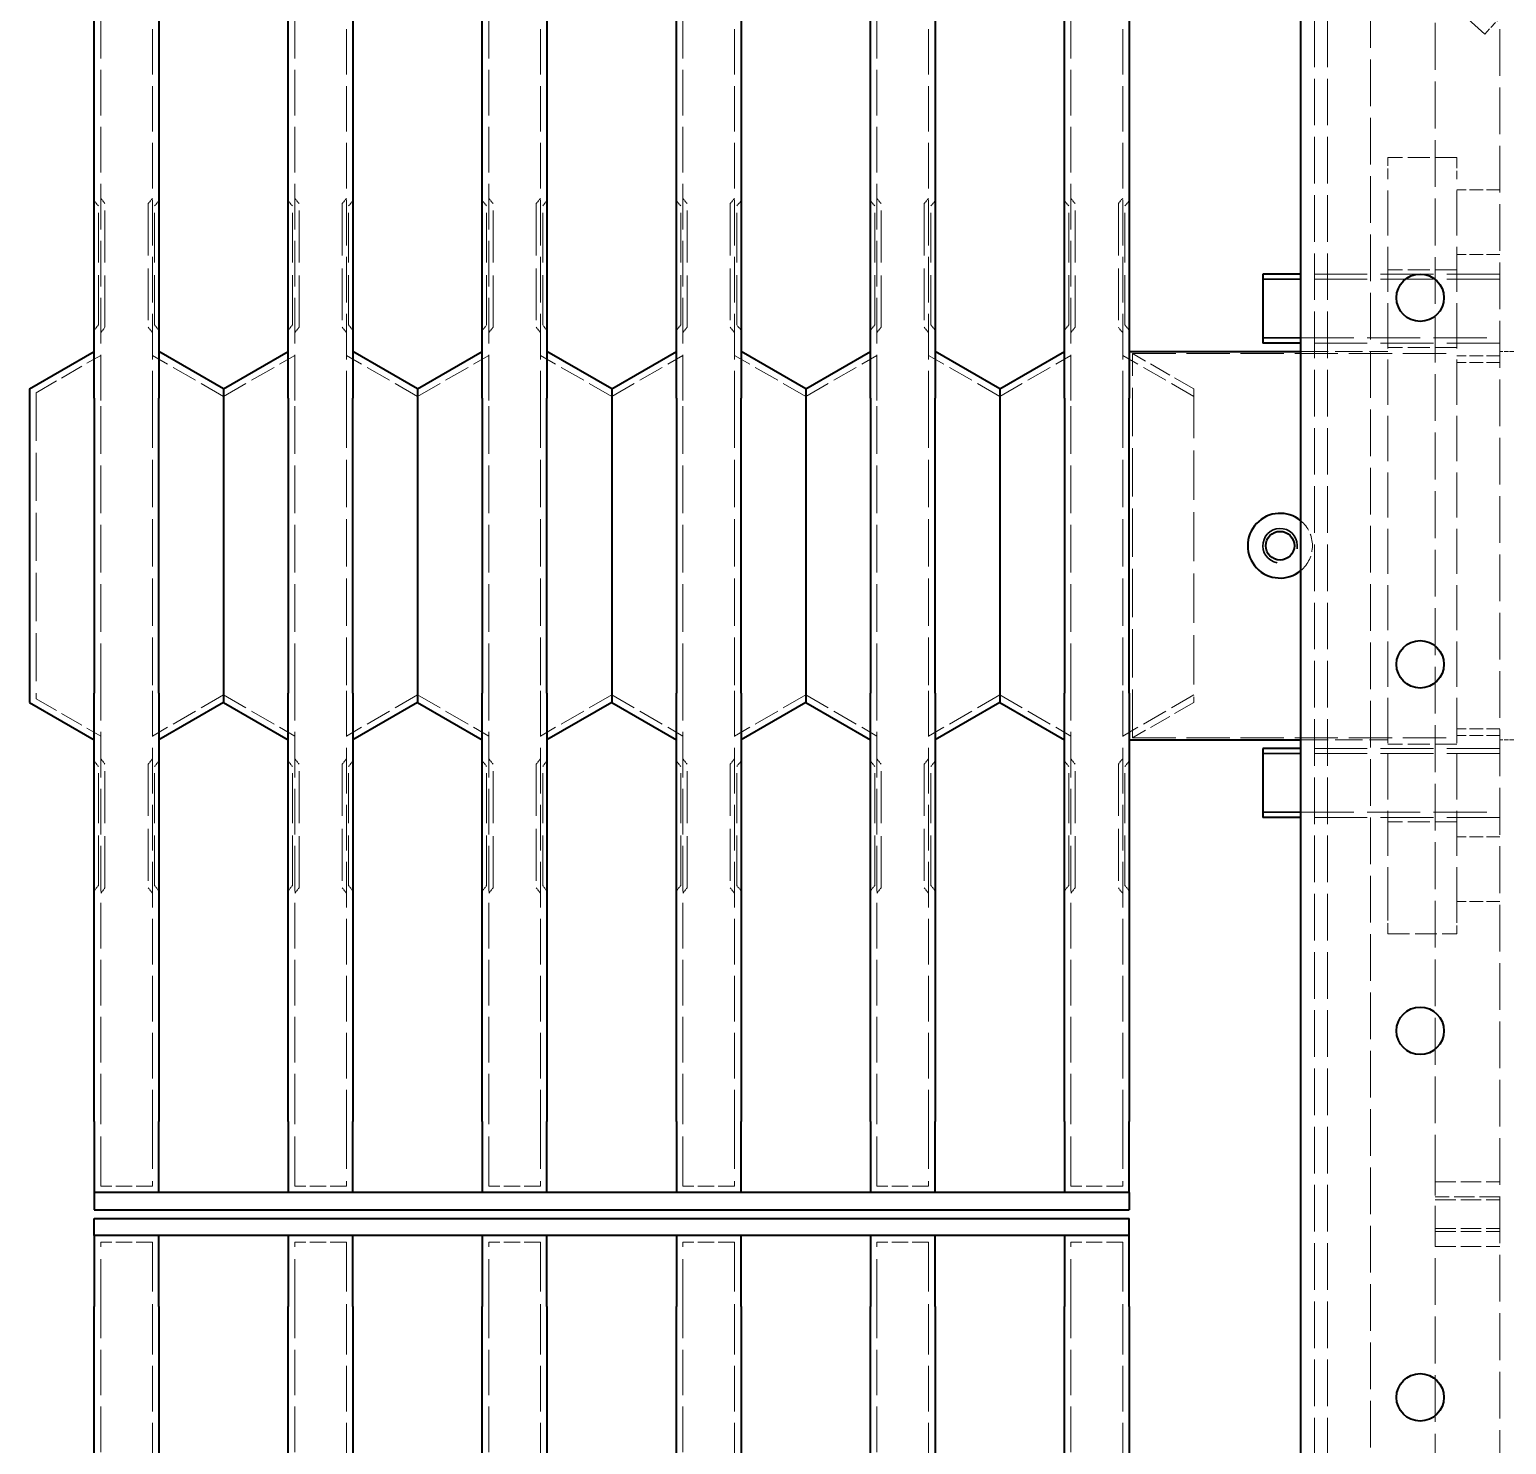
# Model space of a CAD drawing. Header units: millimetres. Extents: x 0 to 5945, y 0 to 4205.
# Drawn here: x 1162.9 to 1505.4, y 2542 to 2870.2 of the extents above; entities that cross this region are included whole.
import ezdxf

# ---------------------------------------------------------------- set-up
doc = ezdxf.new("R2010")
doc.units = ezdxf.units.MM
doc.header["$LTSCALE"] = 5
doc.linetypes.add('DASHED', pattern=[0.2067, 0.1654, -0.0413])
for name, color, linetype, lineweight in [('가려진 것(ISO)', 2, 'DASHED', 18), ('가시적인 것(ISO)', 3, 'Continuous', 40), ('가시적인 좁은 것(ISO)', 3, 'Continuous', 35)]:
    doc.layers.add(name, color=color, linetype=linetype, lineweight=lineweight)

msp = doc.modelspace()

# ---------------------------------------------------------------- linework, layer by layer
at = {"layer": '가려진 것(ISO)', "ltscale": 13.064468}
for p, q in [((1460.876, 2912.757), (1460.876, 2278.157)), ((1463.876, 2912.757), (1463.876, 2278.157))]:
    msp.add_line(p, q, dxfattribs=at)
at = {"layer": '가려진 것(ISO)', "ltscale": 13.904486}
msp.add_line((1500.372, 2869.069), (1457.676, 2907.555), dxfattribs=at)
at = {"layer": '가려진 것(ISO)', "ltscale": 13.0844}
msp.add_line((1473.876, 2297.957), (1473.876, 2892.957), dxfattribs=at)
at = {"layer": '가려진 것(ISO)', "ltscale": 13.131522}
for p, q in [((1488.876, 2602.957), (1488.876, 2887.957)), ((1488.876, 2302.957), (1488.876, 2587.957))]:
    msp.add_line(p, q, dxfattribs=at)
at = {"layer": '가려진 것(ISO)', "ltscale": 12.787186}
for p, q in [((1179.376, 2784.146), (1179.376, 2883.494)), ((1191.376, 2883.494), (1191.376, 2784.146)), ((1224.376, 2784.146), (1224.376, 2883.494)), ((1236.376, 2883.494), (1236.376, 2784.146)), ((1269.376, 2784.146), (1269.376, 2883.494)), ((1281.376, 2883.494), (1281.376, 2784.146)), ((1314.376, 2784.146), (1314.376, 2883.494)), ((1326.376, 2883.494), (1326.376, 2784.146)), ((1359.376, 2784.146), (1359.376, 2883.494)), ((1371.376, 2883.494), (1371.376, 2784.146)), ((1404.376, 2784.146), (1404.376, 2883.494)), ((1416.376, 2883.494), (1416.376, 2784.146)), ((1179.376, 2617.42), (1179.376, 2716.768)), ((1191.376, 2716.768), (1191.376, 2617.42)), ((1224.376, 2617.42), (1224.376, 2716.768)), ((1236.376, 2716.768), (1236.376, 2617.42)), ((1269.376, 2617.42), (1269.376, 2716.768)), ((1281.376, 2716.768), (1281.376, 2617.42)), ((1314.376, 2617.42), (1314.376, 2716.768)), ((1326.376, 2716.768), (1326.376, 2617.42)), ((1359.376, 2617.42), (1359.376, 2716.768)), ((1371.376, 2716.768), (1371.376, 2617.42)), ((1404.376, 2617.42), (1404.376, 2716.768)), ((1416.376, 2716.768), (1416.376, 2617.42)), ((1179.376, 2474.146), (1179.376, 2573.494)), ((1191.376, 2573.494), (1191.376, 2474.146)), ((1224.376, 2474.146), (1224.376, 2573.494)), ((1236.376, 2573.494), (1236.376, 2474.146)), ((1269.376, 2474.146), (1269.376, 2573.494)), ((1281.376, 2573.494), (1281.376, 2474.146)), ((1314.376, 2474.146), (1314.376, 2573.494)), ((1326.376, 2573.494), (1326.376, 2474.146)), ((1359.376, 2474.146), (1359.376, 2573.494)), ((1371.376, 2573.494), (1371.376, 2474.146)), ((1404.376, 2474.146), (1404.376, 2573.494)), ((1416.376, 2573.494), (1416.376, 2474.146))]:
    msp.add_line(p, q, dxfattribs=at)
at = {"layer": '가려진 것(ISO)', "ltscale": 1.993861}
msp.add_line((1500.372, 2869.069), (1503.876, 2872.957), dxfattribs=at)
at = {"layer": '가려진 것(ISO)', "ltscale": 13.097809}
msp.add_line((1503.876, 2317.957), (1503.876, 2872.957), dxfattribs=at)
at = {"layer": '가려진 것(ISO)', "ltscale": 2.991791}
for p, q in [((1477.876, 2835.457), (1477.876, 2840.457)), ((1493.876, 2840.457), (1493.876, 2835.457)), ((1477.876, 2660.457), (1477.876, 2665.457)), ((1493.876, 2665.457), (1493.876, 2660.457))]:
    msp.add_line(p, q, dxfattribs=at)
at = {"layer": '가려진 것(ISO)', "ltscale": 6.094929}
for p, q in [((1493.876, 2840.457), (1477.876, 2840.457)), ((1493.876, 2814.457), (1477.876, 2814.457)), ((1493.876, 2796.457), (1477.876, 2796.457)), ((1493.876, 2704.457), (1477.876, 2704.457)), ((1493.876, 2686.457), (1477.876, 2686.457)), ((1477.876, 2660.457), (1493.876, 2660.457))]:
    msp.add_line(p, q, dxfattribs=at)
at = {"layer": '가려진 것(ISO)', "ltscale": 12.653046}
for p, q in [((1477.876, 2665.457), (1477.876, 2835.457)), ((1493.876, 2665.457), (1493.876, 2835.457))]:
    msp.add_line(p, q, dxfattribs=at)
at = {"layer": '가려진 것(ISO)', "ltscale": 3.809293}
for p, q in [((1503.876, 2832.957), (1493.876, 2832.957)), ((1503.876, 2817.957), (1493.876, 2817.957)), ((1503.876, 2794.457), (1493.876, 2794.457)), ((1503.876, 2792.957), (1493.876, 2792.957)), ((1503.876, 2707.957), (1493.876, 2707.957)), ((1503.876, 2706.457), (1493.876, 2706.457)), ((1503.876, 2682.957), (1493.876, 2682.957)), ((1503.876, 2667.957), (1493.876, 2667.957))]:
    msp.add_line(p, q, dxfattribs=at)
at = {"layer": '가려진 것(ISO)', "ltscale": 0.592536}
for p, q in [((1177.876, 2830.457), (1178.876, 2829.265)), ((1179.376, 2831.003), (1180.376, 2829.811)), ((1191.376, 2831.003), (1190.376, 2829.811)), ((1192.876, 2830.457), (1191.876, 2829.265)), ((1222.876, 2830.457), (1223.876, 2829.265)), ((1224.376, 2831.003), (1225.376, 2829.811)), ((1236.376, 2831.003), (1235.376, 2829.811)), ((1237.876, 2830.457), (1236.876, 2829.265)), ((1267.876, 2830.457), (1268.876, 2829.265)), ((1269.376, 2831.003), (1270.376, 2829.811)), ((1281.376, 2831.003), (1280.376, 2829.811)), ((1282.876, 2830.457), (1281.876, 2829.265)), ((1312.876, 2830.457), (1313.876, 2829.265)), ((1314.376, 2831.003), (1315.376, 2829.811)), ((1326.376, 2831.003), (1325.376, 2829.811)), ((1327.876, 2830.457), (1326.876, 2829.265)), ((1357.876, 2830.457), (1358.876, 2829.265)), ((1359.376, 2831.003), (1360.376, 2829.811)), ((1371.376, 2831.003), (1370.376, 2829.811)), ((1372.876, 2830.457), (1371.876, 2829.265)), ((1402.876, 2830.457), (1403.876, 2829.265)), ((1404.376, 2831.003), (1405.376, 2829.811)), ((1416.376, 2831.003), (1415.376, 2829.811)), ((1417.876, 2830.457), (1416.876, 2829.265)), ((1177.876, 2800.457), (1178.876, 2801.649)), ((1179.376, 2799.911), (1180.376, 2801.103)), ((1191.376, 2799.911), (1190.376, 2801.103)), ((1192.876, 2800.457), (1191.876, 2801.649)), ((1222.876, 2800.457), (1223.876, 2801.649)), ((1224.376, 2799.911), (1225.376, 2801.103)), ((1236.376, 2799.911), (1235.376, 2801.103)), ((1237.876, 2800.457), (1236.876, 2801.649)), ((1267.876, 2800.457), (1268.876, 2801.649)), ((1269.376, 2799.911), (1270.376, 2801.103)), ((1281.376, 2799.911), (1280.376, 2801.103)), ((1282.876, 2800.457), (1281.876, 2801.649)), ((1312.876, 2800.457), (1313.876, 2801.649)), ((1314.376, 2799.911), (1315.376, 2801.103)), ((1326.376, 2799.911), (1325.376, 2801.103)), ((1327.876, 2800.457), (1326.876, 2801.649)), ((1357.876, 2800.457), (1358.876, 2801.649)), ((1359.376, 2799.911), (1360.376, 2801.103)), ((1371.376, 2799.911), (1370.376, 2801.103)), ((1372.876, 2800.457), (1371.876, 2801.649)), ((1402.876, 2800.457), (1403.876, 2801.649)), ((1404.376, 2799.911), (1405.376, 2801.103)), ((1416.376, 2799.911), (1415.376, 2801.103)), ((1417.876, 2800.457), (1416.876, 2801.649)), ((1177.876, 2700.457), (1178.876, 2699.265)), ((1179.376, 2701.003), (1180.376, 2699.811)), ((1191.376, 2701.003), (1190.376, 2699.811)), ((1192.876, 2700.457), (1191.876, 2699.265)), ((1222.876, 2700.457), (1223.876, 2699.265)), ((1224.376, 2701.003), (1225.376, 2699.811)), ((1236.376, 2701.003), (1235.376, 2699.811)), ((1237.876, 2700.457), (1236.876, 2699.265)), ((1267.876, 2700.457), (1268.876, 2699.265)), ((1269.376, 2701.003), (1270.376, 2699.811)), ((1281.376, 2701.003), (1280.376, 2699.811)), ((1282.876, 2700.457), (1281.876, 2699.265)), ((1312.876, 2700.457), (1313.876, 2699.265)), ((1314.376, 2701.003), (1315.376, 2699.811)), ((1326.376, 2701.003), (1325.376, 2699.811)), ((1327.876, 2700.457), (1326.876, 2699.265)), ((1357.876, 2700.457), (1358.876, 2699.265)), ((1359.376, 2701.003), (1360.376, 2699.811)), ((1371.376, 2701.003), (1370.376, 2699.811)), ((1372.876, 2700.457), (1371.876, 2699.265)), ((1402.876, 2700.457), (1403.876, 2699.265)), ((1404.376, 2701.003), (1405.376, 2699.811)), ((1416.376, 2701.003), (1415.376, 2699.811)), ((1417.876, 2700.457), (1416.876, 2699.265)), ((1177.876, 2670.457), (1178.876, 2671.649)), ((1192.876, 2670.457), (1191.876, 2671.649)), ((1222.876, 2670.457), (1223.876, 2671.649)), ((1237.876, 2670.457), (1236.876, 2671.649)), ((1267.876, 2670.457), (1268.876, 2671.649)), ((1282.876, 2670.457), (1281.876, 2671.649)), ((1312.876, 2670.457), (1313.876, 2671.649)), ((1327.876, 2670.457), (1326.876, 2671.649)), ((1357.876, 2670.457), (1358.876, 2671.649)), ((1372.876, 2670.457), (1371.876, 2671.649)), ((1402.876, 2670.457), (1403.876, 2671.649)), ((1417.876, 2670.457), (1416.876, 2671.649)), ((1179.376, 2669.911), (1180.376, 2671.103)), ((1191.376, 2669.911), (1190.376, 2671.103)), ((1224.376, 2669.911), (1225.376, 2671.103)), ((1236.376, 2669.911), (1235.376, 2671.103)), ((1269.376, 2669.911), (1270.376, 2671.103)), ((1281.376, 2669.911), (1280.376, 2671.103)), ((1314.376, 2669.911), (1315.376, 2671.103)), ((1326.376, 2669.911), (1325.376, 2671.103)), ((1359.376, 2669.911), (1360.376, 2671.103)), ((1371.376, 2669.911), (1370.376, 2671.103)), ((1404.376, 2669.911), (1405.376, 2671.103)), ((1416.376, 2669.911), (1415.376, 2671.103))]:
    msp.add_line(p, q, dxfattribs=at)
at = {"layer": '가려진 것(ISO)', "ltscale": 13.991255}
for p, q in [((1178.876, 2801.649), (1178.876, 2829.265)), ((1191.876, 2801.649), (1191.876, 2829.265)), ((1223.876, 2801.649), (1223.876, 2829.265)), ((1236.876, 2801.649), (1236.876, 2829.265)), ((1268.876, 2801.649), (1268.876, 2829.265)), ((1281.876, 2801.649), (1281.876, 2829.265)), ((1313.876, 2801.649), (1313.876, 2829.265)), ((1326.876, 2801.649), (1326.876, 2829.265)), ((1358.876, 2801.649), (1358.876, 2829.265)), ((1371.876, 2801.649), (1371.876, 2829.265)), ((1403.876, 2801.649), (1403.876, 2829.265)), ((1416.876, 2801.649), (1416.876, 2829.265)), ((1178.876, 2671.649), (1178.876, 2699.265)), ((1191.876, 2671.649), (1191.876, 2699.265)), ((1223.876, 2671.649), (1223.876, 2699.265)), ((1236.876, 2671.649), (1236.876, 2699.265)), ((1268.876, 2671.649), (1268.876, 2699.265)), ((1281.876, 2671.649), (1281.876, 2699.265)), ((1313.876, 2671.649), (1313.876, 2699.265)), ((1326.876, 2671.649), (1326.876, 2699.265)), ((1358.876, 2671.649), (1358.876, 2699.265)), ((1371.876, 2671.649), (1371.876, 2699.265)), ((1403.876, 2671.649), (1403.876, 2699.265)), ((1416.876, 2671.649), (1416.876, 2699.265))]:
    msp.add_line(p, q, dxfattribs=at)
at = {"layer": '가려진 것(ISO)', "ltscale": 14.544446}
for p, q in [((1180.376, 2801.103), (1180.376, 2829.811)), ((1190.376, 2829.811), (1190.376, 2801.103)), ((1225.376, 2801.103), (1225.376, 2829.811)), ((1235.376, 2829.811), (1235.376, 2801.103)), ((1270.376, 2801.103), (1270.376, 2829.811)), ((1280.376, 2829.811), (1280.376, 2801.103)), ((1315.376, 2801.103), (1315.376, 2829.811)), ((1325.376, 2829.811), (1325.376, 2801.103)), ((1360.376, 2801.103), (1360.376, 2829.811)), ((1370.376, 2829.811), (1370.376, 2801.103)), ((1405.376, 2801.103), (1405.376, 2829.811)), ((1415.376, 2829.811), (1415.376, 2801.103)), ((1180.376, 2671.103), (1180.376, 2699.811)), ((1190.376, 2699.811), (1190.376, 2671.103)), ((1225.376, 2671.103), (1225.376, 2699.811)), ((1235.376, 2699.811), (1235.376, 2671.103)), ((1270.376, 2671.103), (1270.376, 2699.811)), ((1280.376, 2699.811), (1280.376, 2671.103)), ((1315.376, 2671.103), (1315.376, 2699.811)), ((1325.376, 2699.811), (1325.376, 2671.103)), ((1360.376, 2671.103), (1360.376, 2699.811)), ((1370.376, 2699.811), (1370.376, 2671.103)), ((1405.376, 2671.103), (1405.376, 2699.811)), ((1415.376, 2699.811), (1415.376, 2671.103))]:
    msp.add_line(p, q, dxfattribs=at)
at = {"layer": '가려진 것(ISO)', "ltscale": 14.900823}
for p, q in [((1503.876, 2813.457), (1457.676, 2813.457)), ((1503.876, 2812.252), (1457.676, 2812.252)), ((1457.676, 2798.663), (1503.876, 2798.663)), ((1503.876, 2797.457), (1457.676, 2797.457)), ((1503.876, 2703.457), (1457.676, 2703.457)), ((1503.876, 2702.252), (1457.676, 2702.252)), ((1457.676, 2688.663), (1503.876, 2688.663)), ((1503.876, 2687.457), (1457.676, 2687.457))]:
    msp.add_line(p, q, dxfattribs=at)
at = {"layer": '가려진 것(ISO)', "ltscale": 13.542133}
msp.add_line((1418.656, 2705.907), (1418.656, 2795.007), dxfattribs=at)
at = {"layer": '가려진 것(ISO)', "ltscale": 12.130395}
for p, q in [((1418.656, 2795.007), (1493.876, 2795.007)), ((1418.656, 2705.907), (1493.876, 2705.907))]:
    msp.add_line(p, q, dxfattribs=at)
at = {"layer": '가려진 것(ISO)', "ltscale": 6.255117}
for p, q in [((1432.876, 2786.797), (1418.656, 2795.007)), ((1432.876, 2714.117), (1418.656, 2705.907))]:
    msp.add_line(p, q, dxfattribs=at)
at = {"layer": '가려진 것(ISO)', "ltscale": 7.694874}
for p, q in [((1457.676, 2795.457), (1477.876, 2795.457)), ((1457.676, 2705.457), (1477.876, 2705.457))]:
    msp.add_line(p, q, dxfattribs=at)
at = {"layer": '가려진 것(ISO)', "ltscale": 1.218906}
for p, q in [((1507.076, 2795.457), (1503.876, 2795.457)), ((1507.076, 2705.457), (1503.876, 2705.457))]:
    msp.add_line(p, q, dxfattribs=at)
at = {"layer": '가려진 것(ISO)', "ltscale": 6.597962}
for p, q in [((1164.376, 2785.931), (1179.376, 2794.591)), ((1164.376, 2714.983), (1179.376, 2706.323))]:
    msp.add_line(p, q, dxfattribs=at)
at = {"layer": '가려진 것(ISO)', "ltscale": 7.257769}
for p, q in [((1207.876, 2785.065), (1191.376, 2794.591)), ((1207.876, 2785.065), (1224.376, 2794.591)), ((1252.876, 2785.065), (1236.376, 2794.591)), ((1252.876, 2785.065), (1269.376, 2794.591)), ((1297.876, 2785.065), (1281.376, 2794.591)), ((1297.876, 2785.065), (1314.376, 2794.591)), ((1342.876, 2785.065), (1326.376, 2794.591)), ((1342.876, 2785.065), (1359.376, 2794.591)), ((1387.876, 2785.065), (1371.376, 2794.591)), ((1387.876, 2785.065), (1404.376, 2794.591)), ((1432.876, 2785.065), (1416.376, 2794.591)), ((1207.876, 2715.849), (1191.376, 2706.323)), ((1207.876, 2715.849), (1224.376, 2706.323)), ((1252.876, 2715.849), (1236.376, 2706.323)), ((1252.876, 2715.849), (1269.376, 2706.323)), ((1297.876, 2715.849), (1281.376, 2706.323)), ((1297.876, 2715.849), (1314.376, 2706.323)), ((1342.876, 2715.849), (1326.376, 2706.323)), ((1342.876, 2715.849), (1359.376, 2706.323)), ((1387.876, 2715.849), (1371.376, 2706.323)), ((1387.876, 2715.849), (1404.376, 2706.323)), ((1432.876, 2715.849), (1416.376, 2706.323))]:
    msp.add_line(p, q, dxfattribs=at)
at = {"layer": '가려진 것(ISO)', "ltscale": 13.478952}
msp.add_line((1164.376, 2785.931), (1164.376, 2714.983), dxfattribs=at)
at = {"layer": '가려진 것(ISO)', "ltscale": 13.808017}
msp.add_line((1432.876, 2786.797), (1432.876, 2714.117), dxfattribs=at)
at = {"layer": '가려진 것(ISO)', "ltscale": 13.307397}
for p, q in [((1179.376, 2716.768), (1179.376, 2784.146)), ((1191.376, 2784.146), (1191.376, 2716.768)), ((1224.376, 2716.768), (1224.376, 2784.146)), ((1236.376, 2784.146), (1236.376, 2716.768)), ((1269.376, 2716.768), (1269.376, 2784.146)), ((1281.376, 2784.146), (1281.376, 2716.768)), ((1314.376, 2716.768), (1314.376, 2784.146)), ((1326.376, 2784.146), (1326.376, 2716.768)), ((1359.376, 2716.768), (1359.376, 2784.146)), ((1371.376, 2784.146), (1371.376, 2716.768)), ((1404.376, 2716.768), (1404.376, 2784.146)), ((1416.376, 2784.146), (1416.376, 2716.768))]:
    msp.add_line(p, q, dxfattribs=at)
at = {"layer": '가려진 것(ISO)', "ltscale": 13.890018}
for p, q in [((1179.376, 2601.957), (1179.376, 2617.42)), ((1191.376, 2617.42), (1191.376, 2601.957)), ((1224.376, 2601.957), (1224.376, 2617.42)), ((1236.376, 2617.42), (1236.376, 2601.957)), ((1269.376, 2601.957), (1269.376, 2617.42)), ((1281.376, 2617.42), (1281.376, 2601.957)), ((1314.376, 2601.957), (1314.376, 2617.42)), ((1326.376, 2617.42), (1326.376, 2601.957)), ((1359.376, 2601.957), (1359.376, 2617.42)), ((1371.376, 2617.42), (1371.376, 2601.957)), ((1404.376, 2601.957), (1404.376, 2617.42)), ((1416.376, 2617.42), (1416.376, 2601.957)), ((1179.376, 2573.494), (1179.376, 2588.957)), ((1191.376, 2588.957), (1191.376, 2573.494)), ((1224.376, 2573.494), (1224.376, 2588.957)), ((1236.376, 2588.957), (1236.376, 2573.494)), ((1269.376, 2573.494), (1269.376, 2588.957)), ((1281.376, 2588.957), (1281.376, 2573.494)), ((1314.376, 2573.494), (1314.376, 2588.957)), ((1326.376, 2588.957), (1326.376, 2573.494)), ((1359.376, 2573.494), (1359.376, 2588.957)), ((1371.376, 2588.957), (1371.376, 2573.494)), ((1404.376, 2573.494), (1404.376, 2588.957)), ((1416.376, 2588.957), (1416.376, 2573.494))]:
    msp.add_line(p, q, dxfattribs=at)
at = {"layer": '가려진 것(ISO)', "ltscale": 4.571172}
for p, q in [((1191.376, 2601.957), (1179.376, 2601.957)), ((1236.376, 2601.957), (1224.376, 2601.957)), ((1281.376, 2601.957), (1269.376, 2601.957)), ((1326.376, 2601.957), (1314.376, 2601.957)), ((1371.376, 2601.957), (1359.376, 2601.957)), ((1416.376, 2601.957), (1404.376, 2601.957)), ((1191.376, 2588.957), (1179.376, 2588.957)), ((1236.376, 2588.957), (1224.376, 2588.957)), ((1281.376, 2588.957), (1269.376, 2588.957)), ((1326.376, 2588.957), (1314.376, 2588.957)), ((1371.376, 2588.957), (1359.376, 2588.957)), ((1416.376, 2588.957), (1404.376, 2588.957))]:
    msp.add_line(p, q, dxfattribs=at)
at = {"layer": '가려진 것(ISO)', "ltscale": 11.399102}
msp.add_line((1488.876, 2587.957), (1488.876, 2602.957), dxfattribs=at)
at = {"layer": '가려진 것(ISO)', "ltscale": 5.71399}
for p, q in [((1488.876, 2602.957), (1503.876, 2602.957)), ((1503.876, 2599.457), (1488.876, 2599.457)), ((1488.876, 2598.781), (1503.876, 2598.781)), ((1488.876, 2592.134), (1503.876, 2592.134)), ((1488.876, 2591.457), (1503.876, 2591.457)), ((1488.876, 2587.957), (1503.876, 2587.957))]:
    msp.add_line(p, q, dxfattribs=at)
at = {"layer": '가려진 것(ISO)', "ltscale": 5.007146}
msp.add_arc((1452.876, 2750.457), 7.5, 309.79182, 50.20818, dxfattribs=at)
at = {"layer": '가시적인 것(ISO)'}
for p, q in [((1457.676, 2278.157), (1457.676, 2912.757)), ((1177.876, 2784.659), (1177.876, 2884.008)), ((1192.876, 2884.008), (1192.876, 2784.659)), ((1222.876, 2784.659), (1222.876, 2884.008)), ((1237.876, 2884.008), (1237.876, 2784.659)), ((1267.876, 2784.659), (1267.876, 2884.008)), ((1282.876, 2884.008), (1282.876, 2784.659)), ((1312.876, 2784.659), (1312.876, 2884.008)), ((1327.876, 2884.008), (1327.876, 2784.659)), ((1357.876, 2784.659), (1357.876, 2884.008)), ((1372.876, 2884.008), (1372.876, 2784.659)), ((1402.876, 2784.659), (1402.876, 2884.008)), ((1417.876, 2884.008), (1417.876, 2784.659)), ((1448.876, 2813.457), (1448.876, 2797.457)), ((1457.676, 2813.457), (1448.876, 2813.457)), ((1162.876, 2786.797), (1177.876, 2795.457)), ((1207.876, 2786.797), (1192.876, 2795.457)), ((1207.876, 2786.797), (1222.876, 2795.457)), ((1252.876, 2786.797), (1237.876, 2795.457)), ((1252.876, 2786.797), (1267.876, 2795.457)), ((1297.876, 2786.797), (1282.876, 2795.457)), ((1297.876, 2786.797), (1312.876, 2795.457)), ((1342.876, 2786.797), (1327.876, 2795.457)), ((1342.876, 2786.797), (1357.876, 2795.457)), ((1387.876, 2786.797), (1372.876, 2795.457)), ((1387.876, 2786.797), (1402.876, 2795.457)), ((1417.876, 2795.457), (1457.676, 2795.457)), ((1457.676, 2797.457), (1448.876, 2797.457)), ((1162.876, 2786.797), (1162.876, 2714.117)), ((1177.876, 2784.659), (1177.876, 2716.255)), ((1192.876, 2716.255), (1192.876, 2784.659)), ((1207.876, 2786.797), (1207.876, 2714.117)), ((1222.876, 2784.659), (1222.876, 2716.255)), ((1237.876, 2716.255), (1237.876, 2784.659)), ((1252.876, 2786.797), (1252.876, 2714.117)), ((1267.876, 2784.659), (1267.876, 2716.255)), ((1282.876, 2716.255), (1282.876, 2784.659)), ((1297.876, 2786.797), (1297.876, 2714.117)), ((1312.876, 2784.659), (1312.876, 2716.255)), ((1327.876, 2716.255), (1327.876, 2784.659)), ((1342.876, 2786.797), (1342.876, 2714.117)), ((1357.876, 2784.659), (1357.876, 2716.255)), ((1372.876, 2716.255), (1372.876, 2784.659)), ((1387.876, 2786.797), (1387.876, 2714.117)), ((1402.876, 2784.659), (1402.876, 2716.255)), ((1417.876, 2716.255), (1417.876, 2784.659)), ((1177.876, 2616.907), (1177.876, 2716.255)), ((1192.876, 2716.255), (1192.876, 2616.907)), ((1222.876, 2616.907), (1222.876, 2716.255)), ((1237.876, 2716.255), (1237.876, 2616.907)), ((1267.876, 2616.907), (1267.876, 2716.255)), ((1282.876, 2716.255), (1282.876, 2616.907)), ((1312.876, 2616.907), (1312.876, 2716.255)), ((1327.876, 2716.255), (1327.876, 2616.907)), ((1357.876, 2616.907), (1357.876, 2716.255)), ((1372.876, 2716.255), (1372.876, 2616.907)), ((1402.876, 2616.907), (1402.876, 2716.255)), ((1417.876, 2716.255), (1417.876, 2616.907)), ((1162.876, 2714.117), (1177.876, 2705.457)), ((1207.876, 2714.117), (1192.876, 2705.457)), ((1207.876, 2714.117), (1222.876, 2705.457)), ((1252.876, 2714.117), (1237.876, 2705.457)), ((1252.876, 2714.117), (1267.876, 2705.457)), ((1297.876, 2714.117), (1282.876, 2705.457)), ((1297.876, 2714.117), (1312.876, 2705.457)), ((1342.876, 2714.117), (1327.876, 2705.457)), ((1342.876, 2714.117), (1357.876, 2705.457)), ((1387.876, 2714.117), (1372.876, 2705.457)), ((1387.876, 2714.117), (1402.876, 2705.457)), ((1417.876, 2705.457), (1457.676, 2705.457)), ((1448.876, 2703.457), (1448.876, 2687.457)), ((1457.676, 2703.457), (1448.876, 2703.457)), ((1457.676, 2687.457), (1448.876, 2687.457)), ((1177.876, 2616.907), (1177.876, 2600.457)), ((1192.876, 2600.457), (1192.876, 2616.907)), ((1222.876, 2616.907), (1222.876, 2600.457)), ((1237.876, 2600.457), (1237.876, 2616.907)), ((1267.876, 2616.907), (1267.876, 2600.457)), ((1282.876, 2600.457), (1282.876, 2616.907)), ((1312.876, 2616.907), (1312.876, 2600.457)), ((1327.876, 2600.457), (1327.876, 2616.907)), ((1357.876, 2616.907), (1357.876, 2600.457)), ((1372.876, 2600.457), (1372.876, 2616.907)), ((1402.876, 2616.907), (1402.876, 2600.457)), ((1417.876, 2600.457), (1417.876, 2616.907)), ((1192.876, 2600.457), (1177.876, 2600.457)), ((1177.876, 2600.457), (1177.876, 2596.457)), ((1222.876, 2600.457), (1192.876, 2600.457)), ((1237.876, 2600.457), (1222.876, 2600.457)), ((1267.876, 2600.457), (1237.876, 2600.457)), ((1282.876, 2600.457), (1267.876, 2600.457)), ((1312.876, 2600.457), (1282.876, 2600.457)), ((1327.876, 2600.457), (1312.876, 2600.457)), ((1357.876, 2600.457), (1327.876, 2600.457)), ((1372.876, 2600.457), (1357.876, 2600.457)), ((1402.876, 2600.457), (1372.876, 2600.457)), ((1417.876, 2600.457), (1402.876, 2600.457)), ((1417.876, 2600.457), (1417.876, 2596.457)), ((1177.876, 2596.457), (1417.876, 2596.457)), ((1177.876, 2594.457), (1417.876, 2594.457)), ((1177.876, 2590.457), (1177.876, 2594.457)), ((1417.876, 2590.457), (1417.876, 2594.457)), ((1177.876, 2590.457), (1177.876, 2574.008)), ((1192.876, 2590.457), (1177.876, 2590.457)), ((1192.876, 2574.008), (1192.876, 2590.457)), ((1222.876, 2590.457), (1192.876, 2590.457)), ((1222.876, 2590.457), (1222.876, 2574.008)), ((1237.876, 2590.457), (1222.876, 2590.457)), ((1237.876, 2574.008), (1237.876, 2590.457)), ((1267.876, 2590.457), (1237.876, 2590.457)), ((1267.876, 2590.457), (1267.876, 2574.008)), ((1282.876, 2590.457), (1267.876, 2590.457)), ((1282.876, 2574.008), (1282.876, 2590.457)), ((1312.876, 2590.457), (1282.876, 2590.457)), ((1312.876, 2590.457), (1312.876, 2574.008)), ((1327.876, 2590.457), (1312.876, 2590.457)), ((1327.876, 2574.008), (1327.876, 2590.457)), ((1357.876, 2590.457), (1327.876, 2590.457)), ((1357.876, 2590.457), (1357.876, 2574.008)), ((1372.876, 2590.457), (1357.876, 2590.457)), ((1372.876, 2574.008), (1372.876, 2590.457)), ((1402.876, 2590.457), (1372.876, 2590.457)), ((1402.876, 2590.457), (1402.876, 2574.008)), ((1417.876, 2590.457), (1402.876, 2590.457)), ((1417.876, 2574.008), (1417.876, 2590.457)), ((1177.876, 2474.659), (1177.876, 2574.008)), ((1192.876, 2574.008), (1192.876, 2474.659)), ((1222.876, 2474.659), (1222.876, 2574.008)), ((1237.876, 2574.008), (1237.876, 2474.659)), ((1267.876, 2474.659), (1267.876, 2574.008)), ((1282.876, 2574.008), (1282.876, 2474.659)), ((1312.876, 2474.659), (1312.876, 2574.008)), ((1327.876, 2574.008), (1327.876, 2474.659)), ((1357.876, 2474.659), (1357.876, 2574.008)), ((1372.876, 2574.008), (1372.876, 2474.659)), ((1402.876, 2474.659), (1402.876, 2574.008)), ((1417.876, 2574.008), (1417.876, 2474.659))]:
    msp.add_line(p, q, dxfattribs=at)
for centre, radius in [((1485.376, 2807.957), 5.5), ((1452.876, 2750.457), 3.323), ((1485.376, 2722.957), 5.5), ((1485.376, 2637.957), 5.5), ((1485.376, 2552.957), 5.5)]:
    msp.add_circle(centre, radius, dxfattribs=at)
msp.add_arc((1452.876, 2750.457), 7.5, 50.20818, 309.79182, dxfattribs=at)
at = {"layer": '가시적인 좁은 것(ISO)'}
for p, q in [((1457.676, 2812.252), (1448.876, 2812.252)), ((1448.876, 2798.663), (1457.676, 2798.663)), ((1457.676, 2702.252), (1448.876, 2702.252)), ((1448.876, 2688.663), (1457.676, 2688.663))]:
    msp.add_line(p, q, dxfattribs=at)
msp.add_arc((1452.876, 2750.457), 4, 350, 260, dxfattribs=at)

doc.saveas('drawing.dxf')
